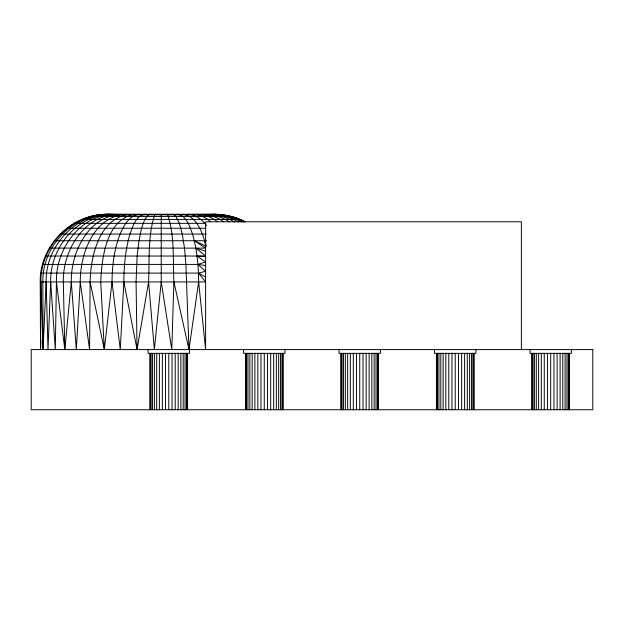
<?xml version="1.0" encoding="UTF-8"?>
<svg xmlns="http://www.w3.org/2000/svg" width="624" height="624" viewBox="0 0 624 624"><rect width="100%" height="100%" fill="white"/><g stroke="black" fill="none" stroke-linecap="round" stroke-linejoin="round"><path stroke-width="0.94" d="M40.872 339.924L40.537 349.588L40.888 281.931C40.349 249.077 66.698 218.665 99.395 214.843M129.878 214.266C99.076 217.721 90.652 256.324 90.106 281.931L89.583 349.588L80.262 281.931C80.028 254.124 93.436 216.645 125.533 214.266M161.234 214.266L161.234 281.931L154.346 349.588L148.582 281.931C149.596 259.654 147.646 236.231 154.736 214.843L155.657 214.266M115.034 214.266C80.309 214.274 55.528 249.226 56.433 281.931L55.302 349.588L50.684 281.931C49.772 248.001 77.243 213.931 112.499 214.266M139.534 214.266C129.215 215.093 123.763 225.67 120.073 234.086C114.153 249.28 112.156 265.707 112.016 281.931L120.268 349.588L123.841 281.931C123.965 265.824 125.393 249.584 129.964 234.086C132.795 226.637 135.65 215.873 144.745 214.266M166.811 214.266L167.731 214.843C174.821 236.231 172.871 259.654 173.885 281.931L171.772 349.588L161.234 281.931M50.684 281.931L48.001 349.588L46.145 281.931C45.271 247.026 74.841 213.72 110.495 214.266M40.888 281.931L43.04 349.588L46.145 281.931M56.433 281.931L64.81 349.588L71.308 281.931C70.699 252.346 88.39 215.545 121.586 214.266M80.262 281.931L76.315 349.588L71.308 281.931M40.537 349.588L40.225 281.931C39.452 245.653 71.908 213.338 108.178 214.266M90.106 281.931L104.333 349.588L112.016 281.931M173.885 281.931L188.986 349.588L198.627 281.931C198.502 265.824 197.075 249.584 192.504 234.086C189.673 226.637 186.818 215.873 177.723 214.266M123.841 281.931L137.054 349.588L148.582 281.931M150.142 214.266L148.309 214.843L144.76 219.414L141.578 228.244L138.98 240.739L137.147 256.035L136.071 281.931L137.054 349.588M134.558 214.266C106.002 219.344 101.79 258.5 100.729 281.931L104.333 349.588M118.076 214.266C84.022 214.781 62.517 250.692 63.336 281.931L64.81 349.588M109.052 214.266C73.109 213.595 42.05 246.324 42.869 281.931L43.04 349.588M107.882 214.266L214.586 214.266C225.186 214.484 235.856 216.731 245.24 221.762M99.052 214.843L223.415 214.843M90.371 216.567L232.097 216.567M81.994 219.414L240.482 219.414M74.053 223.33L204.828 223.33L206.404 225.436M66.698 228.244L205.858 228.244M60.037 234.086L206.17 234.086M54.202 240.739L206.583 240.739M49.288 248.095L205.616 248.126L194.306 240.739L206.333 246.316C202.636 233.992 197.769 216.512 182.933 214.266M45.373 256.035L205.616 256.043L195.827 248.095L205.616 251.207M42.526 264.412L197.917 264.412L205.616 265.567M40.802 273.094L198.448 273.094L205.616 271.315L197.917 264.412L205.616 261.963L197.036 256.035L205.616 256.487M40.225 281.931L205.616 281.931L198.448 273.094L205.616 277.134M214.289 214.266C224.835 214.484 235.451 216.731 244.78 221.762M213.416 214.266C224 214.469 234.632 216.863 243.922 222.027M211.973 214.266C222.284 214.469 232.643 216.879 241.636 222.027M209.976 214.266C219.913 214.461 229.882 216.91 238.462 222.027M207.433 214.266C216.91 214.461 226.395 216.957 234.445 222.027M204.399 214.266C213.205 214.461 222.011 216.941 229.359 221.863M200.881 214.266C209.063 214.453 217.191 217.019 223.813 221.863M196.934 214.266C204.29 214.453 211.559 217.027 217.292 221.653M192.59 214.266C199.212 214.445 205.624 217.183 210.475 221.653M187.91 214.266C194.649 214.399 200.507 218.431 204.828 223.33M172.325 214.266L174.166 214.843L175.968 216.567L179.361 223.33L182.27 234.086L184.509 248.095L185.913 264.412L188.986 349.588M204.766 240.739L205.616 246.145M198.627 281.931L205.616 349.588L205.616 221.785L521.375 221.785L521.375 349.588M571.373 349.588L571.373 353.348L530.026 353.348L530.026 349.588M569.494 353.348L569.494 409.734M569.205 353.348L569.205 409.734M568.363 353.348L568.363 409.734M566.974 353.348L566.974 409.734M565.094 353.348L565.094 409.734M562.778 353.348L562.778 409.734M560.095 353.348L560.095 409.734M557.131 353.348L557.131 409.734M553.964 353.348L553.964 409.734M550.696 353.348L550.696 409.734M547.435 353.348L547.435 409.734M544.268 353.348L544.268 409.734M541.304 353.348L541.304 409.734M538.621 353.348L538.621 409.734M536.305 353.348L536.305 409.734M534.425 353.348L534.425 409.734M533.036 353.348L533.036 409.734M532.186 353.348L532.186 409.734M531.905 353.348L531.905 409.734M475.894 349.588L475.894 353.348L434.546 353.348L434.546 349.588M474.014 353.348L474.014 409.734M473.725 353.348L473.725 409.734M472.883 353.348L472.883 409.734M471.494 353.348L471.494 409.734M469.615 353.348L469.615 409.734M467.298 353.348L467.298 409.734M464.615 353.348L464.615 409.734M461.651 353.348L461.651 409.734M458.484 353.348L458.484 409.734M455.216 353.348L455.216 409.734M451.955 353.348L451.955 409.734M448.789 353.348L448.789 409.734M445.825 353.348L445.825 409.734M443.141 353.348L443.141 409.734M440.825 353.348L440.825 409.734M438.945 353.348L438.945 409.734M437.557 353.348L437.557 409.734M436.706 353.348L436.706 409.734M436.426 353.348L436.426 409.734M380.414 349.588L380.414 353.348L339.066 353.348L339.066 349.588M378.534 353.348L378.534 409.734M378.253 353.348L378.253 409.734M377.403 353.348L377.403 409.734M376.015 353.348L376.015 409.734M374.135 353.348L374.135 409.734M371.818 353.348L371.818 409.734M369.135 353.348L369.135 409.734M366.171 353.348L366.171 409.734M363.004 353.348L363.004 409.734M359.736 353.348L359.736 409.734M356.476 353.348L356.476 409.734M353.309 353.348L353.309 409.734M350.345 353.348L350.345 409.734M347.662 353.348L347.662 409.734M345.345 353.348L345.345 409.734M343.465 353.348L343.465 409.734M342.077 353.348L342.077 409.734M341.227 353.348L341.227 409.734M340.946 353.348L340.946 409.734M284.934 349.588L284.934 353.348L243.586 353.348L243.586 349.588M283.054 353.348L283.054 409.734M282.773 353.348L282.773 409.734M281.923 353.348L281.923 409.734M280.535 353.348L280.535 409.734M278.655 353.348L278.655 409.734M276.338 353.348L276.338 409.734M273.655 353.348L273.655 409.734M270.691 353.348L270.691 409.734M267.524 353.348L267.524 409.734M264.264 353.348L264.264 409.734M260.996 353.348L260.996 409.734M257.829 353.348L257.829 409.734M254.865 353.348L254.865 409.734M252.182 353.348L252.182 409.734M249.865 353.348L249.865 409.734M247.985 353.348L247.985 409.734M246.597 353.348L246.597 409.734M245.747 353.348L245.747 409.734M245.466 353.348L245.466 409.734M189.454 349.588L189.454 353.348L148.106 353.348L148.106 349.588M187.574 353.348L187.574 409.734M187.294 353.348L187.294 409.734M186.443 353.348L186.443 409.734M185.055 353.348L185.055 409.734M183.175 353.348L183.175 409.734M180.859 353.348L180.859 409.734M178.175 353.348L178.175 409.734M175.211 353.348L175.211 409.734M172.045 353.348L172.045 409.734M168.784 353.348L168.784 409.734M165.516 353.348L165.516 409.734M162.349 353.348L162.349 409.734M159.385 353.348L159.385 409.734M156.702 353.348L156.702 409.734M154.385 353.348L154.385 409.734M152.506 353.348L152.506 409.734M151.117 353.348L151.117 409.734M150.275 353.348L150.275 409.734M149.986 353.348L149.986 409.734M592.8 349.588L31.2 349.588L31.2 409.734L592.8 409.734L592.8 349.588"/></g></svg>
